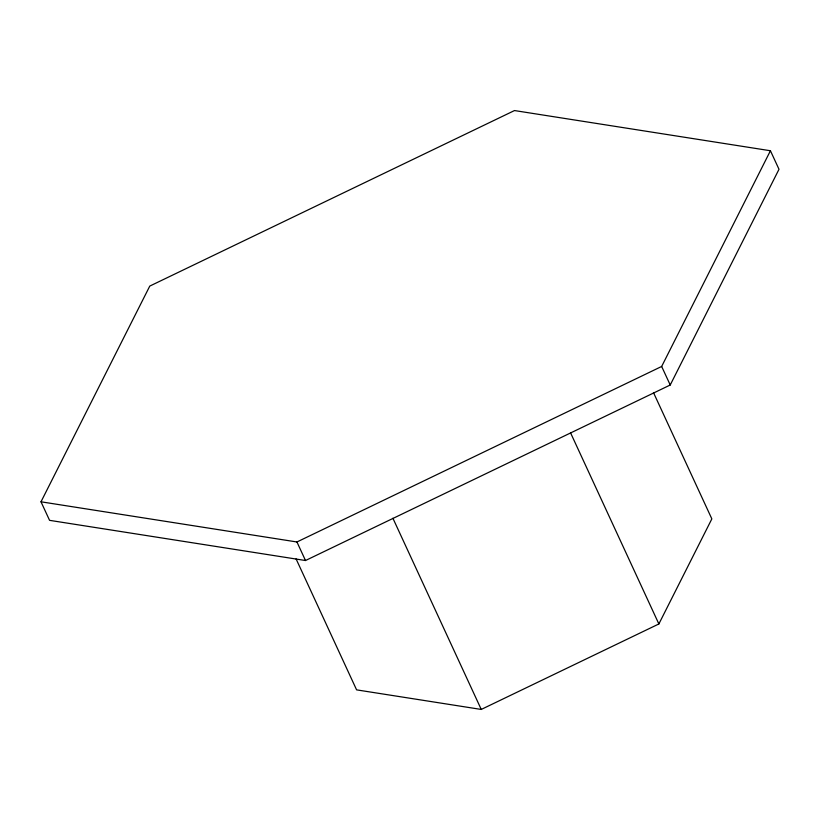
<?xml version="1.0" encoding="UTF-8"?>
<svg xmlns="http://www.w3.org/2000/svg" width="820" height="820" viewBox="0 0 820 820"><rect width="100%" height="100%" fill="white"/><g stroke="black" fill="none" stroke-linecap="round" stroke-linejoin="round"><path stroke-width="1.23" d="M41 501.799L149.773 286.088L514.499 110.556L770.431 150.747L779 169.289L670.227 385L305.501 560.521L49.569 520.341L41 501.799L296.942 541.979L661.658 366.458L770.431 150.747M296.092 558.922L356.597 689.866L481.248 709.443L658.87 623.958L711.842 518.896L653.478 392.585M661.658 366.458L670.227 385M570.525 432.755L658.87 623.958M392.903 518.24L481.248 709.443M296.942 541.979L305.501 560.521"/></g></svg>
